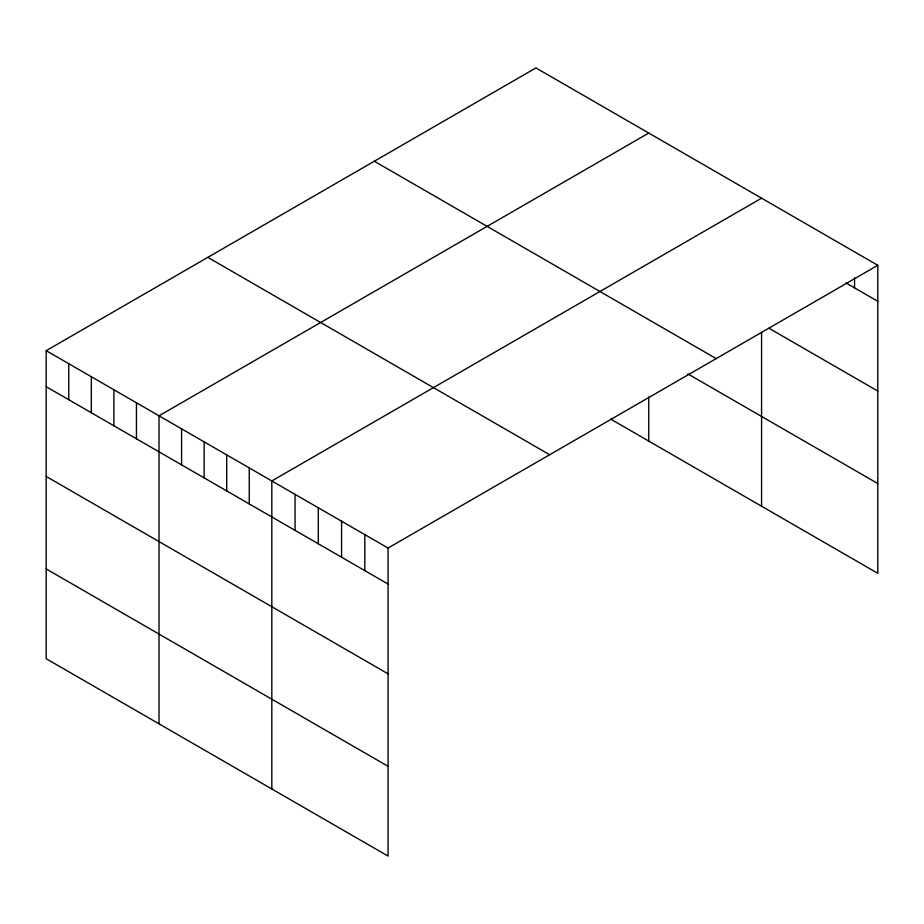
<?xml version="1.0" encoding="UTF-8"?>
<svg xmlns="http://www.w3.org/2000/svg" width="924" height="924" viewBox="0 0 924 924"><rect width="100%" height="100%" fill="white"/><g stroke="black" fill="none" stroke-linecap="round" stroke-linejoin="round"><path stroke-width="1.39" d="M46.2 350.681L388.057 548.048L388.057 856.074L46.2 658.708L46.2 350.681L535.943 67.926L877.8 265.292L877.8 573.319L610.752 419.149M648.752 133.056L159.009 415.812L159.009 723.839M761.572 198.186L271.829 480.942L271.829 788.969M388.057 548.048L877.8 265.292M845.991 282.94L877.8 301.305M768.907 328.205L877.8 391.071M374.324 161.238L716.181 358.604M687.941 373.943L877.8 483.552M207.819 257.369L549.676 454.735M46.2 386.694L388.057 584.06M46.2 476.449L388.057 673.827M46.2 568.941L388.057 766.308M854.55 277.801L854.55 287.884M761.572 332.374L761.572 506.213M648.752 396.916L648.752 441.083M364.807 534.626L364.807 570.639M341.568 521.205L341.568 557.218M318.318 507.784L318.318 543.797M295.068 494.363L295.068 530.376M249.261 467.914L249.261 503.927M226.703 454.885L226.703 490.898M204.135 441.857L204.135 477.87M181.578 428.84L181.578 464.841M136.452 402.783L136.452 438.796M113.883 389.755L113.883 425.768M91.326 376.726L91.326 412.739M68.757 363.698L68.757 399.711"/></g></svg>
